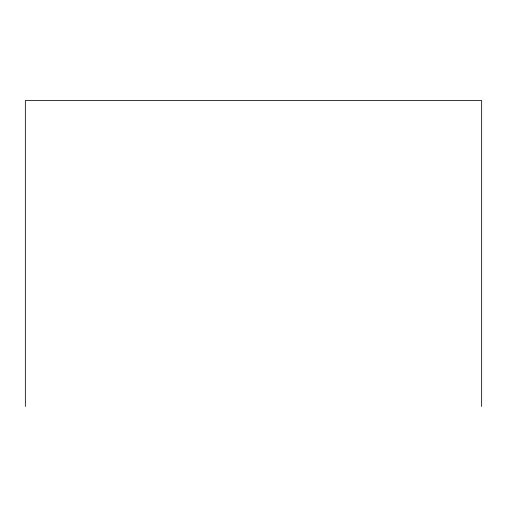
<?xml version="1.0" encoding="UTF-8"?>
<svg xmlns="http://www.w3.org/2000/svg" width="507" height="507" viewBox="0 0 507 507"><rect width="100%" height="100%" fill="white"/><g stroke="black" fill="none" stroke-linecap="round" stroke-linejoin="round"><path stroke-width="0.76" d="M481.65 406.487L481.65 100.513L25.35 100.513L25.35 406.487"/></g></svg>
